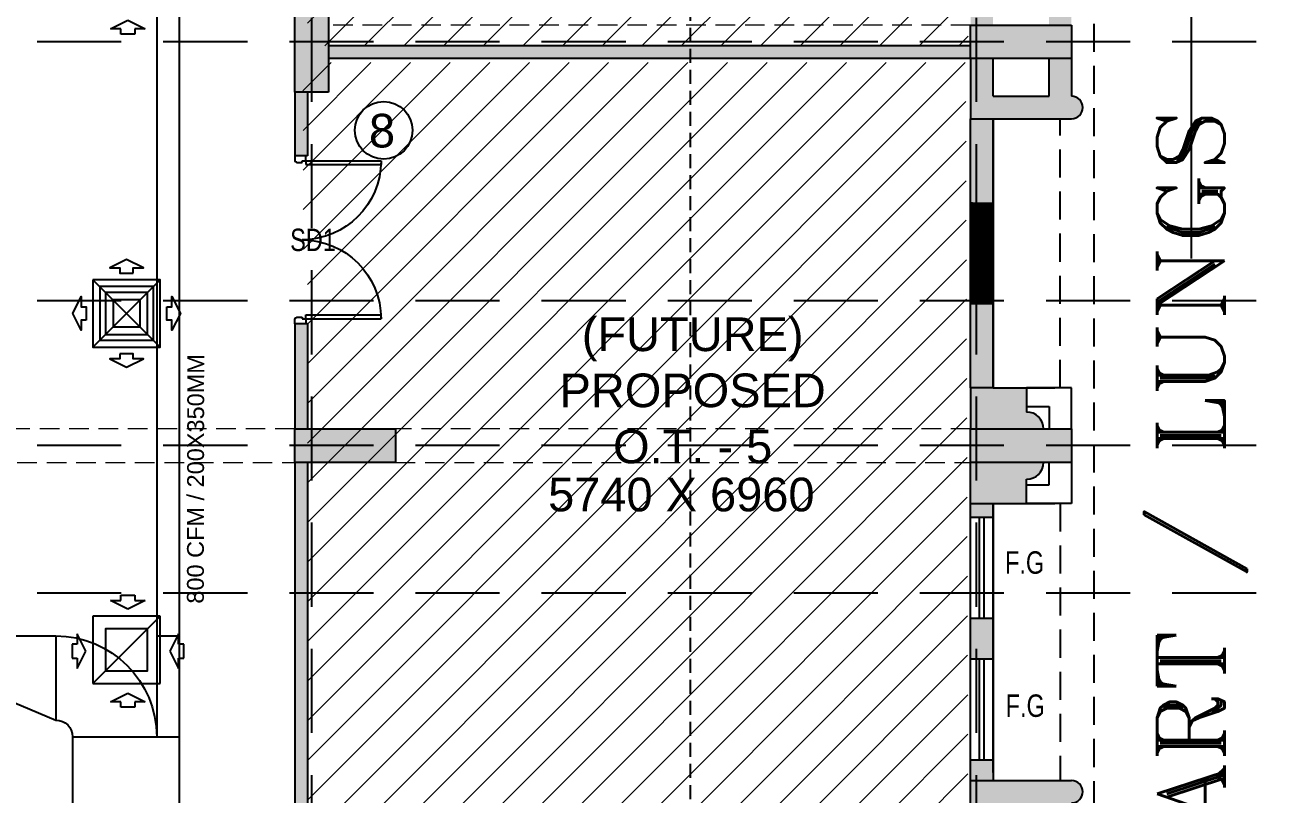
# Model space of a CAD drawing. Extents: x 11598203 to 11995143, y -3849975 to -3698974.
# Drawn here: x 11967593 to 11978736, y -3783245 to -3776381 of the extents above; entities that cross this region are included whole.
import ezdxf

# ---------------------------------------------------------------- set-up
doc = ezdxf.new("R2010")
doc.units = 0
doc.header["$MEASUREMENT"] = 0
doc.linetypes.add('DASHED', pattern=[0.75, 0.5, -0.25])
doc.linetypes.add('HIDDEN', pattern=[0.375, 0.25, -0.125])
doc.layers.get('0').update_dxf_attribs({"linetype": 'CONTINUOUS'})
for name, color, linetype in [('BEAM', 8, 'CONTINUOUS'), ('DOOR', 31, 'CONTINUOUS'), ('GRID LINES', 9, 'CONTINUOUS'), ('HATCH', 7, 'CONTINUOUS'), ('HS', 7, 'CONTINUOUS'), ('MEP_HVAC_RA_DIFFUSER', 6, 'CONTINUOUS'), ('MEP_HVAC_SA_DIFFUSER', 5, 'CONTINUOUS'), ('MEP_HVAC_SA_DUCT', 3, 'CONTINUOUS'), ('SECTION', 8, 'CONTINUOUS')]:
    doc.layers.add(name, color=color, linetype=linetype)
doc.layers.add('D-W', color=30, linetype='CONTINUOUS', lineweight=13)
doc.layers.add('MEP_HVAC_TEXT', color=7, linetype='CONTINUOUS', lineweight=0)
doc.styles.add('ARIAL', font='arial.ttf', dxfattribs={"width": 0.75})
doc.styles.add('ROMANT', font='romant.shx')
doc.styles.get("Standard").update_dxf_attribs({"font": 'arial.ttf'})

# ---------------------------------------------------------------- blocks, each defined once
blk = doc.blocks.new('A$C1AD463CB')
at = {"layer": 'DOOR'}
for p, q in [((-34.99999999208376, 704.9999998358544), (-704.9999998360872, 704.9999998358544)), ((-704.9999998360872, 704.9999998358544), (-704.9999998360872, 669.9999998440035)), ((-34.99999999208376, 669.9999998440035), (-704.9999998360872, 669.9999998440035)), ((-34.99999999208376, 704.9999998358544), (-34.99999999208376, 749.999999825377)), ((-34.99999999208376, 749.999999825377), (64.99999998463318, 749.999999825377)), ((0, 704.9999998358544), (-34.99999999208376, 704.9999998358544)), ((-34.99999999208376, 704.9999998358544), (-34.99999999208376, 669.9999998440035)), ((0, 689.9999998393469), (0, 704.9999998358544)), ((49.99999998835847, 689.9999998393469), (0, 689.9999998393469)), ((49.99999998835847, 689.9999998393469), (49.99999998835847, 692.4999998387648)), ((64.99999998463318, 704.9999998358544), (62.49999998509884, 704.9999998358544)), ((64.99999998463318, 749.999999825377), (64.99999998463318, 704.9999998358544)), ((-34.99999999208376, -669.9999998440035), (-704.9999998360872, -669.9999998440035)), ((-704.9999998360872, -704.9999998358544), (-704.9999998360872, -669.9999998440035)), ((-34.99999999208376, -704.9999998358544), (-704.9999998360872, -704.9999998358544)), ((-34.99999999208376, -704.9999998358544), (-34.99999999208376, -669.9999998440035)), ((0, -704.9999998358544), (-34.99999999208376, -704.9999998358544)), ((-34.99999999208376, -704.9999998358544), (-34.99999999208376, -749.999999825377)), ((-34.99999999208376, -749.999999825377), (64.99999998463318, -749.999999825377)), ((0, -689.9999998393469), (0, -704.9999998358544)), ((49.99999998835847, -689.9999998393469), (0, -689.9999998393469)), ((49.99999998835847, -689.9999998393469), (49.99999998835847, -692.4999998387648)), ((64.99999998463318, -704.9999998358544), (62.49999998509884, -704.9999998358544)), ((64.99999998463318, -749.999999825377), (64.99999998463318, -704.9999998358544))]:
    blk.add_line(p, q, dxfattribs=at)
at = {"layer": 'DOOR', "color": 145}
for centre, start, end in [((0, 704.9999998358544), 180, 270), ((0, -704.9999998358544), 90, 180)]:
    blk.add_arc(centre, 704.9999998358544, start, end, dxfattribs=at)
at = {"layer": 'DOOR'}
for centre, start, end in [((49.99999998835847, 704.9999998358544), 270, 0), ((49.99999998835847, -704.9999998358544), 0, 90)]:
    blk.add_arc(centre, 12.49999999708962, start, end, dxfattribs=at)
blk = doc.blocks.new('8TH FLOOR')
at = {"ltscale": 500}
for points in [[(-900.0000005904585, 33324.99999995204), (-700.0000005904585, 33324.99999995204), (3.725290298461914e-09, 33324.99999995111, 5.293021680105918e-06), (0.0003051720559597015, 33324.9999999525, -0.8844420184644439), (24.25356250442564, 33127.98574993806, -0.06132135529104649), (1.862645149230957e-09, 33124.99999995297), (1.862645149230957e-09, 32154.99999995483, -0.9999999999580903), (1.862645149230957e-09, 31954.9999999539), (-700.0000002942979, 31954.9999999539), (-900.0000005904585, 31954.99999995483), (-900.0000005904585, 32489.9999999525), (-700.0000002942979, 32489.9999999525), (-700.0000002942979, 32154.99999995437), (-200.0000002942979, 32154.99999995437), (-200.0000002942979, 32489.9999999525), (-150.0000005904585, 32489.9999999525), (-150.0000005923212, 32789.99999995157), (-200.0000002942979, 32789.99999995111), (-200.0000002924353, 33124.99999995297), (-700.0000002942979, 33124.99999995297), (-700.0000002924353, 32789.99999995204), (-900.0000005904585, 32789.99999995204)], [(-899.9999996982515, 32604.99999995483), (-6629.999999688938, 32604.9999999553), (-6629.999999688938, 32489.99999995576), (-899.9999996982515, 32489.9999999553)], [(-6814.999999692664, 32189.99999995576), (-6929.999999690801, 32189.99999995576), (-6929.999999688938, 31624.99999978347), (-6814.999999692664, 31624.99999978393)], [(-6814.999999692664, 30124.99999979557), (-6929.999999688938, 30124.99999979511), (-6929.999999690801, 29189.99999995902), (-6814.999999692664, 29189.99999995902)], [(-399.9999997001141, 29554.99999995856), (-699.9999997001141, 29554.99999995856), (-899.9999997001141, 29554.99999995856), (-899.9999996982515, 29189.99999995902), (-249.9999997001141, 29189.99999995902, 0.4142135623611998), (-399.9999997001141, 29339.99999995995)], [(-6814.999999692664, 28889.99999995995), (-6929.999999690801, 28889.99999995949), (-6929.999999690801, 25519.99999996368), (-6814.999999692664, 25519.99999996368)], [(-399.9999997001141, 28739.99999996042, 0.4142135623598153), (-249.9999997001141, 28889.99999995902), (-899.9999997001141, 28889.99999995809), (-899.9999997001141, 28524.99999995949), (-699.9999997001141, 28524.99999995949), (-399.9999997001141, 28524.99999995902)], [(-900.0000005904585, 26054.99999996228), (-700.0000005904585, 26054.99999996228), (1.862645149230957e-09, 26054.99999996275), (0.0003051720559597015, 26054.99999996275, -0.8844420184644443), (24.25356250442564, 25857.9857499483, -0.06132135527305142), (1.862645149230957e-09, 25854.99999996321), (1.862645149230957e-09, 24884.99999996508, -0.9999999999953432), (1.862645149230957e-09, 24684.99999996414), (-700.0000002942979, 24684.99999996414), (-900.0000005904585, 24684.99999996508), (-900.0000005904585, 25219.99999996275), (-700.0000002942979, 25219.99999996275), (-700.0000002942979, 24884.99999996461), (-200.0000002942979, 24884.99999996461), (-200.0000002942979, 25219.99999996275), (-150.0000005904585, 25219.99999996275), (-150.0000005923212, 25519.99999996182), (-200.0000002942979, 25519.99999996135), (-200.0000002924353, 25854.99999996321), (-700.0000002942979, 25854.99999996321), (-700.0000002924353, 25519.99999996228), (-900.0000005904585, 25519.99999996228)]]:
    blk.add_hatch(color=8, dxfattribs=at).paths.add_polyline_path(points)
h = blk.add_hatch(color=8, dxfattribs=at)
h.paths.add_polyline_path([(-899.9999997001141, 27137.46729284571), (-899.9999997001141, 27498.34767882805), (-819.9999997001141, 27498.34767882805), (-779.9999997001141, 27498.34767882805), (-699.9999997001141, 27498.34767882805), (-699.9999997001141, 27137.46729284571), (-779.9999997001141, 27137.46729284571), (-819.9999997001141, 27137.46729284571)])
h.paths.add_polyline_path([(-899.9999997001141, 26054.99999996461), (-699.9999997001141, 26054.99999996461), (-699.9999997001141, 26237.46729284571), (-779.9999997001141, 26237.46729284571), (-819.9999997001141, 26237.46729284571), (-899.9999997001141, 26237.46729284571)])
h.paths.add_polyline_path([(-899.9999997001141, 28398.34767882805), (-819.9999997001141, 28398.34767882805), (-779.9999997001141, 28398.34767882805), (-699.9999997001141, 28398.34767882805), (-699.9999997001141, 28524.99999996228), (-899.9999997001141, 28524.99999996228)])
at = {"layer": 'HATCH', "ltscale": 500}
h = blk.add_hatch(color=32, dxfattribs=at)
h.dxf.hatch_style = 1
h.paths.add_polyline_path([(-44309.99999993667, 10129.99999998417), (-44009.99999964237, 10129.99999998417), (-44009.99999964237, 9229.999999986961), (-44309.99999993667, 9229.999999986961)])
h.paths.add_polyline_path([(-6929.999999688938, 6229.99999998929), (-6629.999999688938, 6229.99999998929), (-6629.999999688938, 5251.73913045926), (-6929.999999688938, 5251.73913045926)])
h.paths.add_polyline_path([(-899.9999996982515, 6264.99999998929), (1.862645149230957e-09, 6264.99999998929), (1.862645149230957e-09, 5964.999999990221), (-899.9999996982515, 5964.999999990221)])
h.paths.add_polyline_path([(-31623.74347890913, -10479.99999998743), (-31023.74347890913, -10479.99999998743), (-31023.74347890913, -10779.9999999865), (-31623.74347890913, -10779.9999999865)])
h.paths.add_polyline_path([(-36804.99999965169, -13009.9999999837), (-36054.99999964982, -13009.9999999837), (-36054.99999964982, -13309.99999998324), (-36804.99999965169, -13309.99999998324)])
h.paths.add_polyline_path([(-26484.99999966472, 199.9999999990687), (-26184.99999996461, 199.9999999990687), (-26184.99999996461, -700.0008696326986), (-26484.99999966472, -700.0008696326986)])
h.paths.add_polyline_path([(-36354.99999994971, -17734.99913034542), (-36054.99999964982, -17734.99913034542), (-36054.99999964982, -18484.99999997485), (-36354.99999994971, -18484.99999997485)])
h.paths.add_polyline_path([(-4099.999999992549, 199.9999999995343), (-3499.999999992549, 200), (-3499.999999992549, -100), (-4099.999999992549, -100.0000000004657)])
h.paths.add_polyline_path([(-47739.99999963492, 18319.99999997579), (-46989.99999963678, 18319.99999997579), (-46989.99999963678, 18019.99999997439), (-47739.99999963492, 18019.99999997439)])
h.paths.add_polyline_path([(-47739.99999963492, 14789.99999997998), (-46839.99999963678, 14789.99999997998), (-46839.99999963678, 14489.99999997905), (-47739.99999963492, 14489.99999997905)])
h.paths.add_polyline_path([(-10758.26086936891, 299.9999999981374), (-9929.999999687076, 299.9999999981374), (-9929.999999687076, -9.313225746154785e-10), (-10758.26086936891, -9.313225746154785e-10)])
h.paths.add_polyline_path([(-36804.99999965169, -7679.999999991152), (-36054.99999964982, -7679.999999991152), (-36054.99999964982, -7979.999999990687), (-36804.99999965169, -7979.999999990687)])
h.paths.add_polyline_path([(-34514.99999965541, 900.0008696289733), (-34214.99999965355, 900.0008696289733), (-34214.99999965355, -9.313225746154785e-10), (-34514.99999965541, -9.313225746154785e-10)])
h.paths.add_polyline_path([(-40684.99999994412, 750.0008696299046), (-40384.99999964423, 750.0008696299046), (-40384.99999964423, -9.313225746154785e-10), (-40684.99999994412, -9.313225746154785e-10)])
h.paths.add_polyline_path([(-41009.99999964423, -25.00000000093132), (-40709.9999996461, -25.00000000093132), (-40709.9999996461, -775.0008696322329), (-41009.99999964423, -775.0008696322329)])
h.paths.add_polyline_path([(-47739.99999963492, 29189.99999996088), (-46989.99999963678, 29189.99999996088), (-46989.99999963678, 28889.99999995949), (-47739.99999963492, 28889.99999995949)])
h.paths.add_polyline_path([(-899.9999997001141, 29189.99999995902), (0, 29189.99999995902), (0, 28889.99999996042), (-899.9999997001141, 28889.99999996042)])
h.paths.add_polyline_path([(-47839.99999963678, 10129.99999998417), (-47539.99999993294, 10129.99999998417), (-47539.99999993294, 9229.99999998603), (-47839.99999963678, 9229.99999998603)])
h.paths.add_polyline_path([(-41009.99999964423, 750.0008696299046), (-40709.9999996461, 750.0008696299046), (-40709.9999996461, -9.313225746154785e-10), (-41009.99999964423, -9.313225746154785e-10)])
h.paths.add_polyline_path([(-999.9999999944121, 42919.99999993807), (-699.9999996963888, 42919.99999993807), (-699.9999996963888, 43898.26086947182), (-999.9999999944121, 43898.26086947182)])
h.paths.add_polyline_path([(-47739.99999963492, 21919.9999999702), (-46989.99999963678, 21919.9999999702), (-46989.99999963678, 21619.99999996973), (-47739.99999963492, 21619.99999996973)])
h.paths.add_polyline_path([(-19284.99999967404, 199.9999999990687), (-18984.9999996759, 199.9999999990687), (-18984.9999996759, -700.0008696326986), (-19284.99999967404, -700.0008696326986)])
h.paths.add_polyline_path([(-899.9999996982515, 49149.99999993155), (1.862645149230957e-09, 49149.99999993155), (1.862645149230957e-09, 48849.99999993294), (-899.9999996982515, 48849.99999993294)])
h.paths.add_polyline_path([(-899.9999997001141, 32789.9999999539), (0, 32789.9999999539), (0, 32489.9999999539), (-899.9999997001141, 32489.9999999539)])
h.paths.add_polyline_path([(-47739.99999963492, 25519.99999996601), (-46989.99999963678, 25519.99999996601), (-46989.99999963678, 25219.99999996461), (-47739.99999963492, 25219.99999996461)])
h.paths.add_polyline_path([(-15684.99999997579, 6229.999999991152), (-15384.99999967776, 6229.999999991152), (-15384.99999967776, 5329.999130359385), (-15684.99999997579, 5329.999130359385)])
h.paths.add_polyline_path([(-899.9999996982515, 25519.99999996414), (1.862645149230957e-09, 25519.99999996414), (1.862645149230957e-09, 25219.99999996461), (-899.9999996982515, 25219.99999996461)])
h.paths.add_polyline_path([(-39509.99999964796, -13009.9999999837), (-38759.99999964796, -13009.9999999837), (-38759.99999964796, -13309.99999998324), (-39509.99999964796, -13309.99999998324)])
h.paths.add_polyline_path([(-42694.99999964237, 39919.99999994319), (-42394.99999994226, 39919.99999994319), (-42394.99999994226, 39319.99913031235), (-42694.99999964237, 39319.99913031235)])
h.paths.add_polyline_path([(-47739.99999959394, 39919.99999994319), (-46839.99999963678, 39919.99999994319), (-46839.99999963678, 39619.99999994365), (-47739.99999959394, 39619.99999994365)])
h.paths.add_polyline_path([(-899.9999996963888, 39919.99999994319), (-99.99999999813735, 39919.99999994319), (-99.99999999813735, 39619.99999994319), (-899.9999996963888, 39619.99999994319)])
h.paths.add_polyline_path([(-4099.999999992549, 11189.99999998277), (-3401.09994309023, 11189.99999998277), (-3401.09994309023, 10889.99999998463), (-4099.999999992549, 10889.99999998463)])
h.paths.add_polyline_path([(-31623.74347890913, -7729.999999990687), (-31023.74347890913, -7729.999999990687), (-31023.74347890913, -8029.999999990221), (-31623.74347890913, -8029.999999990221)])
h.paths.add_polyline_path([(-44759.99999963865, -18184.99999997532), (-44009.99999964237, -18184.99999997532), (-44009.99999964237, -18484.99999997485), (-44759.99999963865, -18484.99999997485)])
h.paths.add_polyline_path([(-6929.999999690801, 299.9999999981374), (-6101.739130310714, 299.9999999981374), (-6101.739130310714, -9.313225746154785e-10), (-6929.999999690801, -9.313225746154785e-10)])
h.paths.add_polyline_path([(-899.9999996982515, 18319.99999997392), (1.862645149230957e-09, 18319.99999997392), (1.862645149230957e-09, 18019.99999997439), (-899.9999996982515, 18019.99999997439)])
h.paths.add_polyline_path([(-48040.00086926669, -18184.99999997532), (-47289.99999993481, -18184.99999997532), (-47289.99999993481, -18484.99999997485), (-48040.00086926669, -18484.99999997485)])
h.paths.add_polyline_path([(-42694.99999964237, 43520.00086956983), (-42394.99999994226, 43520.00086956983), (-42394.99999994226, 42919.99999993946), (-42694.99999964237, 42919.99999993946)])
h.paths.add_polyline_path([(-39509.99999964796, -10529.99999998696), (-38759.99999964796, -10529.99999998696), (-38759.99999964796, -10829.9999999865), (-39509.99999964796, -10829.9999999865)])
h.paths.add_polyline_path([(-42369.99999934621, 43520.00086956983), (-42069.99999964237, 43520.00086956983), (-42069.99999964237, 42919.99999993946), (-42369.99999934621, 42919.99999993946)])
h.paths.add_polyline_path([(-39509.99999964796, -7679.999999991152), (-38759.99999964796, -7679.999999991152), (-38759.99999964796, -7979.999999990687), (-39509.99999964796, -7979.999999990687)])
h.paths.add_polyline_path([(-46359.99999963865, 43820.00086941989), (-46059.99999993853, 43820.00086941989), (-46059.99999993853, 42919.99999993807), (-46359.99999963865, 42919.99999993807)])
h.paths.add_polyline_path([(-899.9999997038394, 299.9999999981374), (0, 299.9999999981374), (0, -4.656612873077393e-10), (-899.9999997038394, -4.656612873077393e-10)])
h.paths.add_polyline_path([(-28249.9999999553, 51450.00086941058), (-27950.00000025518, 51450.00086941058), (-27950.00000025518, 50549.99999992875), (-28249.9999999553, 50549.99999992875)])
h.paths.add_polyline_path([(-22219.99999996834, 51450.00086941198), (-21920.00000026822, 51450.00086941198), (-21920.00000026822, 50549.99999993015), (-22219.99999996834, 50549.99999993015)])
h.paths.add_polyline_path([(-44309.99999993667, 750.0008696299046), (-44009.99999964237, 750.0008696299046), (-44009.99999964237, -9.313225746154785e-10), (-44309.99999993667, -9.313225746154785e-10)])
h.paths.add_polyline_path([(-42369.99999934621, 39919.99999994319), (-42069.99999964237, 39919.99999994319), (-42069.99999964237, 39319.99913031235), (-42369.99999934621, 39319.99913031235)])
h.paths.add_polyline_path([(-31549.99999965541, 51450.00086941151), (-31249.9999999553, 51450.00086941151), (-31249.9999999553, 50549.99999992969), (-31549.99999965541, 50549.99999992969)])
h.paths.add_polyline_path([(-46359.99999963865, 49700.00086941384), (-46059.99999993481, 49700.00086941384), (-46059.99999993481, 48949.99999993155), (-46359.99999963865, 48949.99999993155)])
h.paths.add_polyline_path([(-42694.99999964237, 36319.99999994878), (-42394.99999994226, 36319.99999994878), (-42394.99999994226, 35719.99913031748), (-42694.99999964237, 35719.99913031748)])
h.paths.add_polyline_path([(-42369.99999934621, 35719.99913031748), (-42069.99999964237, 35719.99913031748), (-42069.99999964237, 36319.99999994785), (-42369.99999934621, 36319.99999994785)])
h.paths.add_polyline_path([(-44309.99999993667, 15239.99999997811), (-44009.99999964237, 15239.99999997811), (-44009.99999964237, 14489.99999997998), (-44309.99999993667, 14489.99999997998)])
h.paths.add_polyline_path([(-42694.99999964237, 49700.00086941384), (-42394.99999993853, 49700.00086941384), (-42394.99999993853, 48949.99999993155), (-42694.99999964237, 48949.99999993155)])
h.paths.add_polyline_path([(-44760.00086956844, -25.00000000093132), (-44009.99999964237, -25.00000000093132), (-44009.99999964237, -325.0000000004657), (-44760.00086956844, -325.0000000004657)])
h.paths.add_polyline_path([(-15684.99999997765, 199.9999999990687), (-15384.99999967963, 199.9999999990687), (-15384.99999967963, -700.0008696326986), (-15684.99999997765, -700.0008696326986)])
h.paths.add_polyline_path([(-39509.99999964796, -5199.999999994412), (-38759.99999964796, -5199.999999994412), (-38759.99999964796, -5499.999999993946), (-39509.99999964796, -5499.999999993946)])
h.paths.add_polyline_path([(-44309.99999993667, 6229.999999989755), (-44009.99999964237, 6229.999999989755), (-44009.99999964237, 5479.999130359851), (-44309.99999993667, 5479.999130359851)])
h.paths.add_polyline_path([(-36354.99999994971, -25.00000000093132), (-36054.99999964982, -25.00000000093132), (-36054.99999964982, -775.0008696322329), (-36354.99999994971, -775.0008696322329)])
h.paths.add_polyline_path([(-22884.99999967031, 199.9999999990687), (-22584.99999967031, 199.9999999990687), (-22584.99999967031, -700.0008696326986), (-22884.99999967031, -700.0008696326986)])
h.paths.add_polyline_path([(-899.9999997001141, 36319.99999994785), (1.862645149230957e-09, 36319.99999994785), (1.862645149230957e-09, 36019.99999994831), (-899.9999997001141, 36019.99999994831)])
h.paths.add_polyline_path([(-47739.99999963492, 32789.99999995483), (-46989.99999963678, 32789.99999995483), (-46989.99999963678, 32489.99999995437), (-47739.99999963492, 32489.99999995437)])
h.paths.add_polyline_path([(-6929.999999690801, -25.00000000093132), (-6329.999130060896, -25.00000000093132), (-6329.999130060896, -325.0000000004657), (-6929.999999690801, -325.0000000004657)])
h.paths.add_polyline_path([(-41009.99999964423, -17734.99913034542), (-40709.9999996461, -17734.99913034542), (-40709.9999996461, -18484.99999997485), (-41009.99999964423, -18484.99999997485)])
h.paths.add_polyline_path([(-36804.99999965169, -5199.999999994412), (-36054.99999964982, -5199.999999994412), (-36054.99999964982, -5499.999999993015), (-36804.99999965169, -5499.999999993015)])
h.paths.add_polyline_path([(-48015.00043445081, -25.00000000093132), (-47264.99956511892, -25.00000000093132), (-47264.99956511892, -325.0000000004657), (-48015.00043445081, -325.0000000004657)])
h.paths.add_polyline_path([(-10530.000869615, -25.00000000093132), (-9929.999999687076, -25.00000000093132), (-9929.999999687076, -325.0000000004657), (-10530.000869615, -325.0000000004657)])
h.paths.add_polyline_path([(-46839.99999963678, 36319.99999994878), (-47739.99999929406, 36319.99999994878), (-47739.99999929406, 36019.99999994971), (-46839.99999963678, 36019.99999994971)])
h.paths.add_polyline_path([(-34514.99999965541, 6229.999999991152), (-34214.99999965169, 6229.999999991152), (-34214.99999965169, 5329.999130359851), (-34514.99999965541, 5329.999130359851)])
h.paths.add_polyline_path([(-30084.999999661, 199.9999999990687), (-29784.99999965914, 199.9999999990687), (-29784.99999965914, -700.0008696326986), (-30084.999999661, -700.0008696326986)])
h.paths.add_polyline_path([(-36804.99999965169, -10529.99999998696), (-36054.99999964982, -10529.99999998696), (-36054.99999964982, -10829.9999999865), (-36804.99999965169, -10829.9999999865)])
h.paths.add_polyline_path([(-10229.99999998137, 6229.99999998929), (-9929.999999685213, 6229.99999998929), (-9929.999999685213, 5329.999130359385), (-10229.99999998137, 5329.999130359385)])
h.paths.add_polyline_path([(-899.9999997001141, 14789.99999997811), (0, 14789.99999997811), (0, 14489.99999997905), (-899.9999997001141, 14489.99999997905)])
h.paths.add_polyline_path([(-899.9999996982515, 9529.999999985565), (78.26086968556046, 9529.999999985565), (78.26086968556046, 9229.99999998603), (-899.9999996982515, 9229.99999998603)])
h.paths.add_polyline_path([(-39939.99999964423, 49850.00086956192), (-39639.99999964796, 49850.00086956192), (-39639.99999964796, 48949.99999993155), (-39939.99999964423, 48949.99999993155)])
edge = h.paths.add_edge_path()
edge.add_line((-19434.99999996834, 49850.00086941803), (-19434.99999996834, 48949.99999993201))
edge.add_line((-6929.999999690801, 9229.99999998603), (-5951.739130010828, 9229.99999998603))
edge.add_line((-41009.99999964423, 15239.99999997811), (-41009.99999964423, 14489.99999997905))
edge.add_line((-19134.99999967404, 42919.99999993946), (-19134.99999967217, 43820.00086941989))
edge.add_line((-40709.9999996461, 5479.999130359851), (-40709.9999996461, 6229.999999989755))
edge.add_line((-40684.99999994412, 6229.999999989755), (-40684.99999994412, 5479.999130359851))
h.paths.add_polyline_path([(-22219.99999967217, 9529.999999986496), (-21319.99913033843, 9529.999999986496), (-21319.99913033843, 9229.99999998603), (-22219.99999967217, 9229.99999998603)])
h.paths.add_polyline_path([(-37579.99999994598, 10129.99999998417), (-37279.99999964982, 10129.99999998417), (-37279.99999964982, 9230.000000179745), (-37579.99999994598, 9230.000000179745)])
h.paths.add_polyline_path([(-40684.99999994412, 9979.999999985565), (-40384.99999964423, 9979.999999985565), (-40384.99999964423, 9229.99999998603), (-40684.99999994412, 9229.99999998603)])
h.paths.add_polyline_path([(-40684.99999994412, 6229.999999989755), (-40384.99999964423, 6229.999999989755), (-40384.99999964423, 5479.999130359851), (-40684.99999994412, 5479.999130359851)])
h.paths.add_polyline_path([(-32228.26086933725, 9529.999999985565), (-31249.99999995343, 9529.999999985565), (-31249.99999995343, 9229.99999998603), (-32228.26086933725, 9229.99999998603)])
h.paths.add_polyline_path([(-30424.13043435104, 6229.999999990687), (-29445.86956496723, 6229.999999990687), (-29445.86956496723, 5929.999999990221), (-30424.13043435104, 5929.999999990221)])
h.paths.add_polyline_path([(-16860.00086900964, 9529.999999985565), (-15959.9999996759, 9529.999999985565), (-15959.9999996759, 9229.99999998603), (-16860.00086900964, 9229.99999998603)])
h.paths.add_polyline_path([(-28249.99999995902, 9529.999999986496), (-27271.73913027905, 9529.999999986496), (-27271.73913027905, 9229.99999998603), (-28249.99999995902, 9229.99999998603)])
h.paths.add_polyline_path([(-10830.00086931512, 9529.999999985565), (-9929.999999685213, 9529.999999985565), (-9929.999999685213, 9229.99999998603), (-10830.00086931512, 9229.99999998603)])
h.paths.add_polyline_path([(-41009.99999964423, 9979.999999985565), (-40709.9999996461, 9979.999999985565), (-40709.9999996461, 9229.99999998603), (-41009.99999964423, 9229.99999998603)])
h.paths.add_polyline_path([(-41009.99999964423, 6229.999999989755), (-40709.9999996461, 6229.999999989755), (-40709.9999996461, 5479.999130359851), (-41009.99999964423, 5479.999130359851)])
h.paths.add_polyline_path([(-16860.00086900964, 36319.99999994785), (-15959.9999996759, 36319.99999994785), (-15959.9999996759, 36019.99999994878), (-16860.00086900964, 36019.99999994878)], flags=16)
h.paths.add_polyline_path([(-22219.99999967217, 43520.00086956937), (-21919.99999967031, 43520.00086956937), (-21919.99999967031, 42919.9999999404), (-22219.99999967217, 42919.9999999404)], flags=16)
h.paths.add_polyline_path([(-22219.99999967217, 29189.99999995902), (-21319.99913033657, 29189.99999995902), (-21319.99913033657, 28889.99999995949), (-22219.99999967217, 28889.99999995949)], flags=16)
h.paths.add_polyline_path([(-25449.99999966286, 45379.9999999362), (-24849.99913003296, 45379.9999999362), (-24849.99913003296, 45079.99999993667), (-25449.99999966286, 45079.99999993667)], flags=16)
h.paths.add_polyline_path([(-25449.999999661, 43219.99999993946), (-24849.99913003296, 43219.99999993946), (-24849.99913003296, 42919.99999993993), (-25449.999999661, 42919.99999993993)], flags=16)
h.paths.add_polyline_path([(-16860.00086901151, 14789.99999997811), (-15959.9999996759, 14789.99999997811), (-15959.9999996759, 14489.99999997998), (-16860.00086901151, 14489.99999997998)], flags=16)
h.paths.add_polyline_path([(-41009.99999964423, 15239.99999997811), (-40709.9999996461, 15239.99999997811), (-40709.9999996461, 14489.99999997905), (-41009.99999964423, 14489.99999997905)], flags=16)
h.paths.add_polyline_path([(-31249.99999994598, 25219.99999994226), (-32150.00086928345, 25219.99999994226), (-32150.00086928345, 25519.99999996321), (-31249.99999994598, 25519.99999996321)], flags=16)
h.paths.add_polyline_path([(-38180.00086927973, 18319.99999997392), (-37279.99999965169, 18319.99999997392), (-37279.99999965169, 18019.99999997439), (-38180.00086927973, 18019.99999997439)], flags=16)
h.paths.add_polyline_path([(-31549.99999965355, 15089.99999997765), (-31249.99999995716, 15089.99999997765), (-31249.99999995716, 14189.99999997951), (-31549.99999965355, 14189.99999997951)], flags=16)
h.paths.add_polyline_path([(-38180.00086927973, 14789.99999997811), (-37279.99999965169, 14789.99999997811), (-37279.99999965169, 14489.99999997905), (-38180.00086927973, 14489.99999997905)], flags=16)
h.paths.add_polyline_path([(-22219.99999967217, 18319.99999997392), (-21319.99913033843, 18319.99999997392), (-21319.99913033843, 18019.99999997439), (-22219.99999967217, 18019.99999997439)], flags=16)
h.paths.add_polyline_path([(-40684.99999994412, 15239.99999997811), (-40384.99999964423, 15239.99999997811), (-40384.99999964423, 14489.99999997905), (-40684.99999994412, 14489.99999997905)], flags=16)
h.paths.add_polyline_path([(-38180.00086927973, 21919.99999996927), (-37279.99999965169, 21919.99999996927), (-37279.99999965169, 21619.99999996973), (-38180.00086927973, 21619.99999996973)], flags=16)
h.paths.add_polyline_path([(-16860.00086900778, 32789.9999999539), (-15959.9999996759, 32789.9999999539), (-15959.9999996759, 32489.99999995437), (-16860.00086900778, 32489.99999995437)], flags=16)
h.paths.add_polyline_path([(-16860.00086900964, 21919.99999996927), (-15959.9999996759, 21919.99999996927), (-15959.9999996759, 21619.99999996973), (-16860.00086900964, 21619.99999996973)], flags=16)
h.paths.add_polyline_path([(-16860.00086901151, 25519.99999996508), (-15959.99999967776, 25519.99999996508), (-15959.99999967776, 25219.99999996414), (-16860.00086901151, 25219.99999996414)], flags=16)
h.paths.add_polyline_path([(-13359.99999968149, 11189.99999998324), (-12759.99999968335, 11189.99999998324), (-12759.99999968335, 10889.99999998324), (-13359.99999968149, 10889.99999998324)], flags=16)
h.paths.add_polyline_path([(-6929.999999690801, 29189.99999995902), (-6029.999130355194, 29189.99999995902), (-6029.999130355194, 28889.99999995949), (-6929.999999690801, 28889.99999995949)], flags=16)
h.paths.add_polyline_path([(-10830.00086931698, 29189.99999995902), (-9929.999999685213, 29189.99999995902), (-9929.999999685213, 28889.99999995949), (-10830.00086931698, 28889.99999995949)], flags=16)
h.paths.add_polyline_path([(-28249.99999995716, 22219.99999996834), (-27949.999999661, 22219.99999996834), (-27949.999999661, 21319.99999997066), (-28249.99999995716, 21319.99999997066)], flags=16)
h.paths.add_polyline_path([(-22219.99999967031, 21919.99999996927), (-21319.99913033657, 21919.99999996927), (-21319.99913033657, 21619.99999996973), (-22219.99999967031, 21619.99999996973)], flags=16)
h.paths.add_polyline_path([(-6929.999999690801, 9529.999999985565), (-5951.739130010828, 9529.999999985565), (-5951.739130010828, 9229.99999998603), (-6929.999999690801, 9229.99999998603)], flags=16)
h.paths.add_polyline_path([(-31549.99999965541, 22219.99999996787), (-31249.9999999553, 22219.99999996787), (-31249.9999999553, 21319.99999997066), (-31549.99999965541, 21319.99999997066)], flags=16)
h.paths.add_polyline_path([(-10229.99999998324, 22219.99999996787), (-9929.999999685213, 22219.99999996787), (-9929.999999685213, 21319.9999999702), (-10229.99999998324, 21319.9999999702)], flags=16)
h.paths.add_polyline_path([(-28249.99999995902, 29189.99999995949), (-27349.99913002923, 29189.99999995949), (-27349.99913002923, 28889.99999995902), (-28249.99999995902, 28889.99999995902)], flags=16)
h.paths.add_polyline_path([(-15132.49999967963, 43219.999999939), (-14232.49999967963, 43219.999999939), (-14232.49999967963, 42919.99999993993), (-15132.49999967963, 42919.99999993993)], flags=16)
h.paths.add_polyline_path([(-10829.9999999851, 43219.999999939), (-9929.999999685213, 43219.999999939), (-9929.999999685213, 42919.99999993946), (-10829.9999999851, 42919.99999993946)], flags=16)
h.paths.add_polyline_path([(-6929.999999688938, 43219.999999939), (-6029.999999688938, 43219.999999939), (-6029.999999688938, 42919.99999993434), (-6929.999999688938, 42919.99999993434)], flags=16)
h.paths.add_polyline_path([(-22219.99999967031, 25519.99999996414), (-21319.99913033657, 25519.99999996414), (-21319.99913033657, 25219.99999996414), (-22219.99999967031, 25219.99999996414)], flags=16)
h.paths.add_polyline_path([(-28249.99999995902, 25519.99999996554), (-27349.99913003109, 25519.99999996554), (-27349.99913003109, 25219.99999996508), (-28249.99999995902, 25219.99999996508)], flags=16)
h.paths.add_polyline_path([(-34679.99999965355, 11189.99999998417), (-34079.99999995157, 11189.99999998417), (-34079.99999995157, 10889.99999998417), (-34679.99999965355, 10889.99999998417)], flags=16)
h.paths.add_polyline_path([(-22219.99999996834, 36319.99999994691), (-21319.99913033471, 36319.99999994691), (-21319.99913033471, 36019.99999994878), (-22219.99999996834, 36019.99999994878)], flags=16)
h.paths.add_polyline_path([(-38180.00086927973, 25519.99999996414), (-37279.99999965169, 25519.99999996414), (-37279.99999965169, 25219.99999996461), (-38180.00086927973, 25219.99999996461)], flags=16)
h.paths.add_polyline_path([(-6929.999999688938, 25519.99999996414), (-6029.999130355194, 25519.99999996414), (-6029.999130355194, 25219.99999996461), (-6929.999999688938, 25219.99999996461)], flags=16)
h.paths.add_polyline_path([(-10830.00086931512, 25519.99999996414), (-9929.999999687076, 25519.99999996414), (-9929.999999687076, 25219.99999996461), (-10830.00086931512, 25219.99999996461)], flags=16)
h.paths.add_polyline_path([(-6929.999999688938, 22219.9999999688), (-6629.999999690801, 22219.9999999688), (-6629.999999690801, 21319.9999999702), (-6929.999999688938, 21319.9999999702)], flags=16)
h.paths.add_polyline_path([(-28249.99999995902, 18619.99997908762), (-27949.99999966286, 18619.99997908762), (-27949.99999966286, 17719.99999997485), (-28249.99999995902, 17719.99999997485)], flags=16)
h.paths.add_polyline_path([(-6929.999999687076, 15089.99999997718), (-6629.999999688938, 15089.99999997718), (-6629.999999688938, 14189.99999997951), (-6929.999999687076, 14189.99999997951)], flags=16)
h.paths.add_polyline_path([(-22219.99999967031, 32789.99999995437), (-21319.99913033657, 32789.99999995437), (-21319.99913033657, 32489.99999995437), (-22219.99999967031, 32489.99999995437)], flags=16)
h.paths.add_polyline_path([(-10229.99999998324, 33089.99999995343), (-9929.999999685213, 33089.99999995343), (-9929.999999685213, 32189.9999999553), (-10229.99999998324, 32189.9999999553)], flags=16)
h.paths.add_polyline_path([(-6929.999999688938, 33089.99999995343), (-6629.999999688938, 33089.99999995343), (-6629.999999688938, 32189.9999999553), (-6929.999999688938, 32189.9999999553)], flags=16)
h.paths.add_polyline_path([(-32150.00086928532, 29189.99999995856), (-31249.9999999553, 29189.99999995856), (-31249.9999999553, 28889.99999995949), (-32150.00086928532, 28889.99999995949)], flags=16)
h.paths.add_polyline_path([(-16860.00086900964, 29189.99999995902), (-15959.9999996759, 29189.99999995902), (-15959.9999996759, 28888.46057634568), (-16860.00086900964, 28888.46057634568)], flags=16)
h.paths.add_polyline_path([(-38180.00086927973, 29189.99999995902), (-37279.99999965169, 29189.99999995902), (-37279.99999965169, 28889.99999995949), (-38180.00086927973, 28889.99999995949)], flags=16)
h.paths.add_polyline_path([(-23224.13043435849, 6229.999999991152), (-22245.86956527643, 6229.999999991152), (-22245.86956527643, 5929.999999989755), (-23224.13043435849, 5929.999999989755)], flags=16)
h.paths.add_polyline_path([(-31549.99999965727, 18619.99999997392), (-31249.99999995716, 18619.99999997392), (-31249.99999995716, 17719.99999997532), (-31549.99999965727, 17719.99999997532)], flags=16)
h.paths.add_polyline_path([(-35694.99999965169, 48949.99999993155), (-35394.99999994785, 48949.99999993155), (-35394.99999994785, 49750.00086956238), (-35694.99999965169, 49750.00086956238)], flags=16)
h.paths.add_polyline_path([(-6929.999999688938, 36619.99999994924), (-6629.999999688938, 36619.99999994924), (-6629.999999688938, 35719.99999994924), (-6929.999999688938, 35719.99999994924)], flags=16)
h.paths.add_polyline_path([(-31549.99999965727, 45980.00086941849), (-31249.99999995716, 45980.00086941849), (-31249.99999995716, 45079.99999993667), (-31549.99999965727, 45079.99999993667)], flags=16)
h.paths.add_polyline_path([(-16860.00086901151, 39919.99999994365), (-15959.9999996759, 39919.99999994365), (-15959.9999996759, 39619.99999994365), (-16860.00086901151, 39619.99999994365)], flags=16)
h.paths.add_polyline_path([(-22219.99999967031, 45980.00086941803), (-21919.9999999702, 45980.00086941803), (-21919.9999999702, 45079.9999999362), (-22219.99999967031, 45079.9999999362)], flags=16)
h.paths.add_polyline_path([(-35694.99999965169, 43820.00086942129), (-35394.99999995157, 43820.00086942129), (-35394.99999995157, 42919.99999993946), (-35694.99999965169, 42919.99999993946)], flags=16)
h.paths.add_polyline_path([(-19434.99999967217, 43820.00086941989), (-19134.99999997206, 43820.00086941989), (-19135.00000026636, 42919.99999991478), (-19434.99999996647, 42919.99999991478)], flags=16)
h.paths.add_polyline_path([(-38180.00086927973, 39919.99999994319), (-37279.99999965169, 39919.99999994319), (-37279.99999965169, 39619.99999994319), (-38180.00086927973, 39619.99999994319)], flags=16)
h.paths.add_polyline_path([(-28249.99999995716, 39919.99999994319), (-27271.73913027905, 39919.99999994319), (-27271.73913027905, 39619.99999994365), (-28249.99999995716, 39619.99999994365)], flags=16)
h.paths.add_polyline_path([(-39939.99999964423, 43820.00086942082), (-39639.99999994412, 43820.00086942082), (-39639.99999994412, 42919.999999939), (-39939.99999964423, 42919.999999939)], flags=16)
h.paths.add_polyline_path([(-10229.9999999851, 49850.00086941384), (-9930.000000284985, 49850.00086941384), (-9930.000000284985, 48949.99999993201), (-10229.9999999851, 48949.99999993201)], flags=16)
h.paths.add_polyline_path([(-31549.99999965541, 43820.00086942129), (-31249.9999999553, 43820.00086942129), (-31249.9999999553, 42919.99999993946), (-31549.99999965541, 42919.99999993946)], flags=16)
h.paths.add_polyline_path([(-14832.49999997765, 49850.00086941384), (-14532.50000027753, 49850.00086941384), (-14532.50000027753, 48949.99999993201), (-14832.49999997765, 48949.99999993201)], flags=16)
h.paths.add_polyline_path([(-6929.999999688938, 39919.99999994319), (-6029.999130355194, 39919.99999994319), (-6029.999130355194, 39619.99999994365), (-6929.999999688938, 39619.99999994365)], flags=16)
h.paths.add_polyline_path([(-31549.99999965541, 33089.99999995343), (-31249.99999995716, 33089.99999995343), (-31249.99999995716, 32189.99999995483), (-31549.99999965541, 32189.99999995483)], flags=16)
h.paths.add_polyline_path([(-38180.00086927973, 36319.99999994971), (-37279.99999965169, 36319.99999994971), (-37279.99999965169, 36019.99999994878), (-38180.00086927973, 36019.99999994878)], flags=16)
h.paths.add_polyline_path([(-19434.99999996834, 49850.00086941803), (-19135.00000026822, 49850.00086941803), (-19135.00000026822, 48949.9999999362), (-19434.99999996834, 48949.9999999362)], flags=16)
h.paths.add_polyline_path([(-10830.00086932816, 39919.99999994319), (-9929.99999966845, 39919.99999994319), (-9929.999999657273, 39619.99999994319), (-10830.00086931698, 39619.99999994319)], flags=16)
h.paths.add_polyline_path([(-6929.999999687076, 49850.00086941384), (-6629.999999986961, 49850.00086941384), (-6629.999999986961, 48949.99999993201), (-6929.999999687076, 48949.99999993201)], flags=16)
h.paths.add_polyline_path([(-19624.1304346621, 6229.999999989755), (-18645.86956498213, 6229.999999989755), (-18645.86956498213, 5929.999999990687), (-19624.1304346621, 5929.999999990687)], flags=16)
h.paths.add_polyline_path([(-22219.99999967031, 39919.99999994319), (-21319.99913033657, 39919.99999994319), (-21319.99913033657, 39619.99999994365), (-22219.99999967031, 39619.99999994365)], flags=16)
h.paths.add_polyline_path([(-22219.99999996834, 14789.99999997905), (-21319.99913033843, 14789.99999997905), (-21319.99913033843, 14489.99999997905), (-22219.99999996834, 14489.99999997905)], flags=16)
h.paths.add_polyline_path([(-28249.99999995716, 36619.99999994924), (-27949.99999965914, 36619.99999994924), (-27949.99999965914, 35719.99999994924), (-28249.99999995716, 35719.99999994924)], flags=16)
h.paths.add_polyline_path([(-16860.00086900964, 18319.99999997392), (-15959.9999996759, 18319.99999997392), (-15959.9999996759, 18019.99999997439), (-16860.00086900964, 18019.99999997439)], flags=16)
h.paths.add_polyline_path([(-31549.99999965541, 35719.99999994924), (-31249.99999996088, 35719.99999994924), (-31249.99999996088, 36617.57461917354), (-31549.99999965541, 36617.57461917354)], flags=16)
h.paths.add_polyline_path([(-10229.9999999851, 18619.99999997346), (-9929.999999687076, 18619.99999997346), (-9929.999999687076, 17719.99999997579), (-10229.9999999851, 17719.99999997579)], flags=16)
h.paths.add_polyline_path([(-28249.99999995716, 15089.99999997765), (-27949.999999661, 15089.99999997765), (-27949.999999661, 14189.99999997951), (-28249.99999995716, 14189.99999997951)], flags=16)
h.paths.add_polyline_path([(-6929.999999690801, 18619.99999997346), (-6629.999999690801, 18619.99999997346), (-6629.999999690801, 17719.99999997485), (-6929.999999690801, 17719.99999997485)], flags=16)
h.paths.add_polyline_path([(-32228.26086933538, 39919.99999994319), (-31249.9999999553, 39919.99999994319), (-31249.9999999553, 39619.99999994319), (-32228.26086933538, 39619.99999994319)], flags=16)
h.paths.add_polyline_path([(-10229.99999998324, 15089.99999997811), (-9929.999999687076, 15089.99999997811), (-9929.999999687076, 14189.99999997951), (-10229.99999998324, 14189.99999997951)], flags=16)
h.paths.add_polyline_path([(-28249.99999995716, 33089.99999995343), (-27949.999999661, 33089.99999995343), (-27949.999999661, 32189.99999995483), (-28249.99999995716, 32189.99999995483)], flags=16)
h.paths.add_polyline_path([(-38180.00086927973, 32789.9999999539), (-37279.99999994785, 32789.9999999539), (-37279.99999994785, 32489.99999995437), (-38180.00086927973, 32489.99999995437)], flags=16)
h.paths.add_polyline_path([(-10229.99999998324, 36619.99999994924), (-9929.999999685213, 36619.99999994924), (-9929.999999685213, 35719.99999994971), (-10229.99999998324, 35719.99999994971)], flags=16)
at = {"layer": 'HS', "lineweight": 0, "ltscale": 500}
h = blk.add_hatch(dxfattribs=at)
h.set_pattern_fill('ANSI31', color=8, scale=2000)
h.set_pattern_definition([(45, (-11635483.24791181, 3804628.858887266), (-176.7766952966369, 176.7766952966369), [])])
h.paths.add_polyline_path([(-6857.499999696389, 39734.99999994691), (-942.4999997038394, 39734.99999994691), (-921.456596923992, 32604.9999999553), (-6814.999999692664, 32604.9999999553), (-6814.999999692664, 36619.99999994924), (-6814.629650304094, 36619.99999994924), (-6815.370349081233, 36870.96617394965), (-6814.999999692664, 36870.96617394965), (-6814.999999692664, 37770.96617394965), (-6851.703372083604, 37770.96617394965)])
h = blk.add_hatch(dxfattribs=at)
h.set_pattern_fill('ANSI31', color=8, scale=2000)
h.set_pattern_definition([(45, (-11635483.24791181, 3797348.858887278), (-176.7766952966369, 176.7766952966369), [])])
h.paths.add_polyline_path([(-6857.499999696389, 32454.99999995856), (-942.4999997038394, 32454.99999995856), (-921.456596923992, 25324.99999996694), (-6814.999999692664, 25324.99999996694), (-6814.999999692664, 29339.99999996088), (-6814.629650304094, 29339.99999996088), (-6815.370349081233, 29590.96617396129), (-6814.999999692664, 29590.96617396129), (-6814.999999692664, 30490.96617396129), (-6851.703372083604, 30490.96617396129)])
at = {"layer": 'HS', "lineweight": -3, "ltscale": 500}
h = blk.add_hatch(dxfattribs=at)
h.set_pattern_fill('ANSI31', color=8)
h.set_pattern_definition([(45, (-10893295.24791181, 3611172.963597336), (-0.08838834764831845, 0.08838834764831845), [])])
h.paths.add_polyline_path([(-899.9999997001141, 29554.99999995856), (-899.9999997001141, 30304.9999999553), (-699.9999997001141, 30304.9999999553), (-699.9999997001141, 29554.99999995856)])
h.paths.add_polyline_path([(-699.9999997001141, 31204.9999999553), (-699.9999997001141, 31954.99999995669), (-899.9999997001141, 31954.99999995669), (-899.9999997001141, 31204.9999999553)])
h = blk.add_hatch(dxfattribs=at)
h.set_pattern_fill('ANSI31', color=8)
h.set_pattern_definition([(45, (-11635483.24791181, 3804628.858887266), (-0.08838834764831845, 0.08838834764831845), [])])
h.paths.add_polyline_path([(-899.9999997001141, 30304.9999999553), (-699.9999997001141, 30304.9999999553), (-699.9999997001141, 31204.9999999553), (-899.9999997001141, 31204.9999999553)])
at = {"color": 3, "linetype": 'HIDDEN', "lineweight": 25, "ltscale": 500}
blk.add_line((-3401.441715750843, 6014.896669861395), (-3398.247911812738, 51571.8588872659), dxfattribs=at)
at = {"color": 8, "linetype": 'DASHED', "lineweight": 25, "ltscale": 500}
for p, q in [((200.0000002998859, 50049.99999993108), (200.0000002998859, 0)), ((-100, 29554.99999995856), (-100, 31954.99999995623)), ((-399.9999997001141, 29554.99999995856), (-100, 29554.99999995856)), ((-399.9999997001141, 28524.99999995949), (-100, 28524.99999995949)), ((-100, 28524.99999995949), (-100, 26054.99999996461))]:
    blk.add_line(p, q, dxfattribs=at)
at = {"color": 8, "lineweight": 25}
for p, q in [((1068.804157214239, 40179.99999994319), (1068.804157214239, 30708.2242197888)), ((-899.9999997001141, 32604.9999999553), (-6629.999999688938, 32604.9999999553)), ((-899.9999997001141, 32489.99999994133), (-6629.999999688938, 32489.99999994133)), ((-899.9999997001141, 32489.9999999553), (-899.9999997001141, 31954.99999995623)), ((-699.9999997001141, 32154.99999995623), (-699.9999997001141, 32489.9999999553)), ((-199.9999997019768, 32154.99999995623), (-199.9999997019768, 32489.9999999553)), ((0, 32489.9999999553), (0, 32154.99999995623)), ((-6929.999999690801, 32189.99999995623), (-6929.999999688938, 31624.99999978347)), ((-6814.999999692664, 32189.99999995623), (-6814.999999692664, 31624.99999978347)), ((-699.9999997001141, 32154.99999995623), (-199.9999997019768, 32154.99999995623)), ((-899.9999997001141, 31954.99999995623), (0, 31954.99999995623)), ((-899.9999997001141, 29554.99999995902), (-899.9999997001141, 31954.99999995902)), ((-899.9999997001141, 29554.99999995856), (-899.9999997001141, 31954.99999995669)), ((-899.9999997001141, 31954.99999995669), (-699.9999997001141, 31954.99999995669)), ((-699.9999997001141, 29554.99999995902), (-699.9999997001141, 31954.99999995902)), ((-699.9999997001141, 31954.99999995669), (-699.9999997001141, 29554.99999995856)), ((-6814.999999692664, 31624.99999978393), (-6929.999999690801, 31624.99999978393)), ((-899.9999997001141, 30454.99999995669), (-899.9999997001141, 31054.99999995762)), ((-699.9999997001141, 30454.99999995716), (-699.9999997001141, 31054.99999995762)), ((-6929.999999688938, 30124.99999979511), (-6929.999999690801, 29189.99999995995)), ((-6814.999999692664, 30124.99999979511), (-6929.999999690801, 30124.99999979511)), ((-6814.999999692664, 30124.99999979511), (-6814.999999692664, 29189.99999995995)), ((-899.9999997001141, 29554.99999995856), (-899.9999997001141, 29189.99999995995)), ((-699.9999997001141, 29554.99999995902), (-899.9999997001141, 29554.99999995902)), ((-699.9999997001141, 29554.99999995856), (-899.9999997001141, 29554.99999995856)), ((-699.9999997001141, 29554.99999995856), (-399.9999997001141, 29554.99999995856)), ((-399.9999997001141, 29554.99999995856), (-399.9999997001141, 29339.99999995856)), ((0, 29554.99999995856), (-399.9999997001141, 29554.99999995856)), ((0, 29189.99999995995), (0, 29554.99999995856)), ((-399.9999997001141, 29389.99999995995), (-199.9999997019768, 29389.99999995995)), ((-199.9999997019768, 29389.99999995995), (-199.9999997019768, 29189.99999995995)), ((-6929.999999690801, 28889.99999995949), (-6929.999999690801, 25519.99999996414)), ((-6814.999999692664, 28889.99999995949), (-6814.999999692664, 25519.99999996414)), ((-899.9999997001141, 28524.99999995949), (-899.9999997001141, 28889.99999996042)), ((-199.9999997019768, 28689.99999995995), (-199.9999997019768, 28889.99999996042)), ((0, 28889.99999996042), (0, 28524.99999995949)), ((-399.9999997001141, 28524.99999995949), (-399.9999997001141, 28739.99999995995)), ((-399.9999997001141, 28689.99999995995), (-199.9999997019768, 28689.99999995995)), ((-899.9999997001141, 26124.99999996414), (-899.9999997001141, 28524.99999996414)), ((-899.9999997001141, 26054.99999996414), (-899.9999997001141, 28524.99999996228)), ((-899.9999997001141, 28524.99999996228), (-699.9999997001141, 28524.99999996228)), ((-699.9999997001141, 28524.99999995949), (-399.9999997001141, 28524.99999995949)), ((-699.9999997001141, 26124.99999996414), (-699.9999997001141, 28524.99999996414)), ((-699.9999997001141, 28524.99999996228), (-699.9999997001141, 26054.99999996414)), ((0, 28524.99999995949), (-399.9999997001141, 28524.99999995949)), ((-899.9999997001141, 27498.34767882805), (-899.9999997001141, 28398.34767882805)), ((-819.9999997001141, 27498.34767882759), (-819.9999997001141, 28398.34767882805)), ((-779.9999997001141, 27498.34767882759), (-779.9999997001141, 28398.34767882805)), ((-699.9999997001141, 27613.34767883131), (-699.9999997001141, 28283.34767882992)), ((-899.9999997001141, 26237.46729284525), (-899.9999997001141, 27137.46729284571)), ((-819.9999997001141, 26237.46729284525), (-819.9999997001141, 27137.46729284571)), ((-779.9999997001141, 26237.46729284525), (-779.9999997001141, 27137.46729284571)), ((-899.9999997001141, 26352.46729284897), (-899.9999997001141, 27022.46729284758)), ((-699.9999997001141, 26352.46729284897), (-699.9999997001141, 27022.46729284758)), ((-899.9999997001141, 25519.99999996508), (-899.9999997001141, 26054.99999996461)), ((-899.9999997001141, 26054.99999996461), (0, 26054.99999996461))]:
    blk.add_line(p, q, dxfattribs=at)
at = {"color": 8, "lineweight": 25, "ltscale": 500}
for p, q in [((-6929.999999688938, 32189.99999995576), (-6929.999999688938, 33089.99999995343)), ((-6629.999999690801, 33089.99999995343), (-6629.999999688938, 32189.9999999553)), ((-899.9999996982515, 32489.99999995297), (-899.9999996982515, 32789.9999999539)), ((-899.9999996982515, 32789.9999999539), (1.862645149230957e-09, 32789.99999995343)), ((1.862645149230957e-09, 32789.99999995343), (0, 32489.99999995437)), ((0, 32489.99999995437), (-899.9999996982515, 32489.99999995297)), ((-6629.999999688938, 32189.9999999553), (-6929.999999688938, 32189.99999995576)), ((-699.9999997001141, 31954.99999995623), (-699.9999997001141, 30754.99999995623)), ((-6929.999999688938, 28889.99999995949), (-6929.999999688938, 29189.99999995902)), ((-6929.999999688938, 29189.99999995902), (-6029.999130355194, 29189.99999995902)), ((-6029.999130355194, 29189.99999995902), (-6029.999130355194, 28889.99999995949)), ((-899.9999996982515, 28889.99999995809), (-899.9999996982515, 29189.99999995902)), ((-899.9999996982515, 29189.99999995902), (1.862645149230957e-09, 29189.99999995902)), ((1.862645149230957e-09, 29189.99999995902), (1.862645149230957e-09, 28889.99999995949)), ((-6029.999130355194, 28889.99999995949), (-6929.999999688938, 28889.99999995949)), ((1.862645149230957e-09, 28889.99999995949), (-899.9999996982515, 28889.99999995809)), ((-699.9999997001141, 28524.99999995949), (-699.9999997001141, 27289.99999995949)), ((-699.9999997001141, 28398.34767882805), (-899.9999997001141, 28398.34767882805)), ((-699.9999997001141, 27498.34767882805), (-899.9999997001141, 27498.34767882805)), ((-699.9999997001141, 27137.46729284571), (-899.9999997001141, 27137.46729284571)), ((-699.9999997001141, 26237.46729284571), (-899.9999997001141, 26237.46729284571))]:
    blk.add_line(p, q, dxfattribs=at)
at = {"color": 8, "lineweight": -3, "ltscale": 500}
blk.add_circle((-6136.430972805247, 31851.08729067445), 257.2766285661355, dxfattribs=at)
at = {"color": 8, "lineweight": -3}
for centre, radius, start, end in [((0, 32054.9999999553), 99.99999999986221, 270, 90), ((-399.9999997001141, 29189.99999995995), 149.9999999997933, 0, 90), ((-399.9999997001141, 28889.99999996042), 149.9999999997933, 270, 0), ((0, 25954.99999996368), 99.99999999986221, 270, 90)]:
    blk.add_arc(centre, radius, start, end, dxfattribs=at)
at = {"layer": 'BEAM', "color": 8, "linetype": 'HIDDEN', "lineweight": 18, "ltscale": 700}
for p, q in [((-899.9999996982515, 32789.9999999539), (-6629.999999690801, 32789.99999994226)), ((-899.9999996982515, 32489.99999995297), (-6629.999999688938, 32489.99999994133)), ((-6929.999999688938, 29189.99999995902), (-9929.999999996275, 29189.99999995902)), ((-899.9999996982515, 29189.99999995902), (-6029.999130355194, 29189.99999995902)), ((-9929.999999996275, 28889.99999995949), (-6929.999999688938, 28889.99999995949)), ((-6029.999130355194, 28889.99999995949), (-899.9999997001141, 28889.99999995949))]:
    blk.add_line(p, q, dxfattribs=at)
at = {"layer": 'GRID LINES', "color": 138, "linetype": 'HIDDEN', "ltscale": 3000}
for p, q in [((-6779.999999688938, 55353.8588872659), (-6779.999999688938, -16425.10462607117)), ((-849.9999998454005, 55353.8588872659), (-849.9999998454005, -16425.10462607117)), ((5022.752088187262, 32639.9999999539), (-57948.54704729095, 32639.9999999539)), ((5022.752088187262, 30329.99999995716), (-57948.54704729095, 30329.99999995716)), ((5022.752088187262, 29039.99999995902), (-57948.54704729095, 29039.99999995902)), ((5022.752088187262, 27725.0004347763), (-57948.54704729095, 27725.0004347763))]:
    blk.add_line(p, q, dxfattribs=at)
at = {"layer": 'D-W', "color": 8, "lineweight": 0, "xscale": -1}
blk.add_blockref('A$C1AD463CB', (-6864.999999703839, 30874.99999995809), dxfattribs=at)
at = {"color": 8, "lineweight": 20}
for s, p in [('8', (-6267.52045195736, 31698.10786109371)), ('5740 X 6960', (-4669.247911812738, 28454.70191725297))]:
    blk.add_text(s, height=300, dxfattribs=at).set_placement(p)
at = {"color": 8, "lineweight": 20, "style": 'ROMANT', "width": 1.1}
blk.add_text('LIVER / HEART / LUNGS', height=600, rotation=90, dxfattribs=at).set_placement((1363.688195412979, 20193.12190055475))
at = {"color": 8, "lineweight": 20, "style": 'ARIAL', "width": 0.75}
for s, height, p in [('SD1', 200, (-6970.610218087211, 30774.58737453585)), ('F.G', 199.9999999997244, (-592.7921268343925, 27898.15579768922)), ('F.G', 199.9999999997244, (-587.0537200998515, 26622.1464261855))]:
    blk.add_text(s, height=height, dxfattribs=at).set_placement(p)
at = {"color": 8, "lineweight": 0, "ltscale": 500, "insert": (-3379.771486734971, 30183.03445815574), "char_height": 300, "width": 2377.080491133034, "attachment_point": 2}
blk.add_mtext('(FUTURE) PROPOSED O.T. - 5  ', dxfattribs=at)
blk = doc.blocks.new('RA_DIFFUSER_600X600 MM')
at = {"layer": 'MEP_HVAC_RA_DIFFUSER', "color": 6}
for p, q in [((11906469.8576826, -3793427.944351872), (11906563.2326826, -3793427.944351872)), ((11906625.48268259, -3793505.756851871), (11906469.8576826, -3793427.944351872)), ((11906563.2326826, -3793381.256851873), (11906687.73268259, -3793381.256851873)), ((11906563.2326826, -3793427.944351872), (11906563.2326826, -3793381.256851873)), ((11906781.10768259, -3793427.944351872), (11906625.48268259, -3793505.756851871)), ((11906687.73268259, -3793381.256851873), (11906687.73268259, -3793427.944351872)), ((11906687.73268259, -3793427.944351872), (11906781.10768259, -3793427.944351872)), ((11906314.23268261, -3794168.006851871), (11906914.23268261, -3793568.006851871)), ((11906314.23268261, -3793568.006851871), (11906314.23268261, -3794168.006851871)), ((11906914.23268261, -3793568.006851871), (11906314.23268261, -3793568.006851871)), ((11906914.23268261, -3794168.006851871), (11906914.23268261, -3793568.006851871)), ((11906174.1701826, -3793723.631851868), (11906174.1701826, -3793817.006851866)), ((11906251.9826826, -3793879.256851865), (11906174.1701826, -3793723.631851868)), ((11907076.79518259, -3793723.631851869), (11906998.98268259, -3793879.256851867)), ((11907076.79518259, -3793817.006851868), (11907076.79518259, -3793723.631851869)), ((11906127.4826826, -3793817.006851866), (11906127.4826826, -3793941.506851865)), ((11906174.1701826, -3793817.006851866), (11906127.4826826, -3793817.006851866)), ((11906174.1701826, -3794034.881851864), (11906251.9826826, -3793879.256851865)), ((11906998.98268259, -3793879.256851867), (11907076.79518259, -3794034.881851865)), ((11907123.48268259, -3793817.006851868), (11907076.79518259, -3793817.006851868)), ((11907123.48268259, -3793941.506851866), (11907123.48268259, -3793817.006851868)), ((11906127.4826826, -3793941.506851865), (11906174.1701826, -3793941.506851865)), ((11906174.1701826, -3793941.506851865), (11906174.1701826, -3794034.881851864)), ((11907076.79518259, -3793941.506851866), (11907123.48268259, -3793941.506851866)), ((11907076.79518259, -3794034.881851865), (11907076.79518259, -3793941.506851866)), ((11906314.23268261, -3794168.006851871), (11906914.23268261, -3794168.006851871)), ((11906469.8576826, -3794330.56935186), (11906625.48268259, -3794252.756851861)), ((11906625.48268259, -3794252.756851861), (11906781.10768259, -3794330.56935186)), ((11906563.23268259, -3794330.56935186), (11906469.8576826, -3794330.56935186)), ((11906563.23268259, -3794377.256851859), (11906563.23268259, -3794330.56935186)), ((11906687.73268259, -3794377.256851859), (11906563.23268259, -3794377.256851859)), ((11906687.73268259, -3794330.56935186), (11906687.73268259, -3794377.256851859)), ((11906781.10768259, -3794330.56935186), (11906687.73268259, -3794330.56935186))]:
    blk.add_line(p, q, dxfattribs=at)
blk.add_lwpolyline([(11906426.73268261, -3794055.506851871), (11906801.73268261, -3794055.506851871), (11906801.73268261, -3793680.506851871), (11906426.73268261, -3793680.506851871)], close=True, dxfattribs=at)
blk = doc.blocks.new('SA_DIFFUSER_600X600 MM')
at = {"layer": 'MEP_HVAC_SA_DIFFUSER', "color": 8}
for p, q in [((11908714.2326826, -3793568.006851872), (11908114.2326826, -3794168.006851872)), ((11908714.2326826, -3794168.006851872), (11908114.2326826, -3793568.006851872))]:
    blk.add_line(p, q, dxfattribs=at)
at = {"layer": 'MEP_HVAC_SA_DIFFUSER', "color": 152}
for points in [[(11908354.2326826, -3793508.006851872), (11908354.2326826, -3793463.006851872), (11908264.2326826, -3793463.006851872), (11908414.2326826, -3793388.006851872), (11908564.2326826, -3793463.006851872), (11908474.2326826, -3793463.006851872), (11908474.2326826, -3793508.006851872)], [(11908054.2326826, -3793808.006851872), (11908009.2326826, -3793808.006851872), (11908009.2326826, -3793718.006851872), (11907934.2326826, -3793868.006851872), (11908009.2326826, -3794018.006851872), (11908009.2326826, -3793928.006851872), (11908054.2326826, -3793928.006851872)], [(11908774.2326826, -3793928.006851872), (11908819.2326826, -3793928.006851872), (11908819.2326826, -3794018.006851872), (11908894.2326826, -3793868.006851872), (11908819.2326826, -3793718.006851872), (11908819.2326826, -3793808.006851872), (11908774.2326826, -3793808.006851872)], [(11908474.2326826, -3794228.006851872), (11908474.2326826, -3794273.006851872), (11908564.2326826, -3794273.006851872), (11908414.2326826, -3794348.006851872), (11908264.2326826, -3794273.006851872), (11908354.2326826, -3794273.006851872), (11908354.2326826, -3794228.006851872)]]:
    blk.add_lwpolyline(points, close=True, dxfattribs=at)
at = {"layer": 'MEP_HVAC_SA_DIFFUSER', "color": 5}
for points in [[(11908714.2326826, -3793568.006851872), (11908714.2326826, -3794168.006851872), (11908114.2326826, -3794168.006851872), (11908114.2326826, -3793568.006851872)], [(11908601.7326826, -3793680.506851872), (11908601.7326826, -3794055.506851872), (11908226.7326826, -3794055.506851872), (11908226.7326826, -3793680.506851872)]]:
    blk.add_lwpolyline(points, close=True, dxfattribs=at)
at = {"layer": 'MEP_HVAC_SA_DIFFUSER', "color": 8}
for points in [[(11908654.2326826, -3793628.006851872), (11908654.2326826, -3794108.006851872), (11908174.2326826, -3794108.006851872), (11908174.2326826, -3793628.006851872)], [(11908534.2326826, -3793748.006851872), (11908534.2326826, -3793988.006851872), (11908294.2326826, -3793988.006851872), (11908294.2326826, -3793748.006851872)]]:
    blk.add_lwpolyline(points, close=True, dxfattribs=at)

msp = doc.modelspace()

# ---------------------------------------------------------------- linework, layer by layer
at = {"layer": 'MEP_HVAC_SA_DUCT', "ltscale": 500}
for points in [[(11968767.54056028, -3772352.27862256), (11968767.54056028, -3782727.278622556)], [(11968967.54056028, -3772352.27862256), (11968967.54056028, -3799481.26042122)], [(11967267.54056028, -3781827.278622557), (11967867.54056028, -3781827.278622557)], [(11967867.54056028, -3781827.278622557), (11967867.54056028, -3782577.278622557)], [(11968767.54056028, -3781827.278622557), (11968967.54056028, -3781827.278622557)], [(11967267.54056028, -3782327.278622557), (11967867.54056028, -3782577.278622557)], [(11968017.54056028, -3782727.278622556), (11968967.54056028, -3782727.278622556)]]:
    msp.add_lwpolyline(points, dxfattribs=at)
for points in [[(11967867.54056028, -3781827.278622557, -0.4142135623732466), (11968767.54056028, -3782727.278622556)], [(11967867.54056028, -3782577.278622557, -0.4142135623730951), (11968017.54056028, -3782727.278622557), (11968017.54056028, -3799481.26042122)]]:
    msp.add_lwpolyline(points, format="xyb", dxfattribs=at)

# ---------------------------------------------------------------- block references
at = {"layer": 'MEP_HVAC_RA_DIFFUSER', "color": 0, "ltscale": 500}
for p in [(61884.94238598458, 17915.72822931083), (61884.94238598458, 11915.72822931316)]:
    msp.add_blockref('RA_DIFFUSER_600X600 MM', p, dxfattribs=at)
at = {"layer": 'MEP_HVAC_SA_DIFFUSER', "ltscale": 500, "xscale": -1}
msp.add_blockref('SA_DIFFUSER_600X600 MM', (23876913.4077512, 14915.72822931502), dxfattribs=at)
at = {"layer": 'SECTION', "color": 0, "ltscale": 500}
msp.add_blockref('8TH FLOOR', (11976929.17506828, -3809171.260421205), dxfattribs=at)

# ---------------------------------------------------------------- texts
at = {"layer": 'MEP_HVAC_TEXT', "insert": (11969036.54056028, -3782089.678459272), "char_height": 150, "width": 3324.416338533163, "attachment_point": 1, "rotation": 89.89502870412596, "line_spacing_factor": 0.9638554216867468}
msp.add_mtext('\\pxqc;800 CFM / 200X350MM', dxfattribs=at)

doc.saveas('drawing.dxf')
